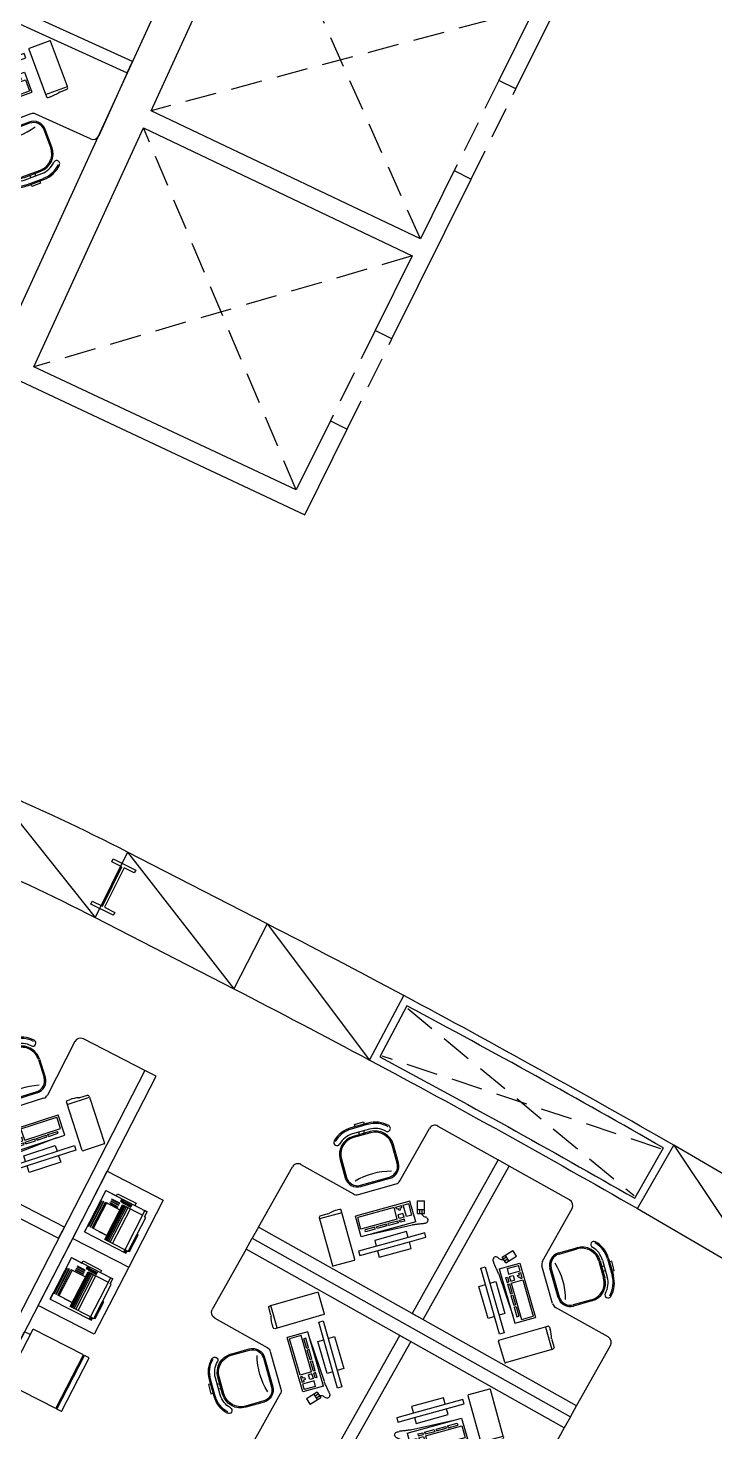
# Model space of a CAD drawing. Header units: millimetres. Extents: x 0 to 86.4, y -30.6 to 19.1.
# Drawn here: x 49.84 to 55.3, y -5.62 to 5.54 of the extents above; entities that cross this region are included whole.
import ezdxf

# ---------------------------------------------------------------- set-up
doc = ezdxf.new("R2010")
doc.units = ezdxf.units.MM
doc.linetypes.add('HIDDEN', pattern=[0.375, 0.25, -0.125])
for name, color, linetype in [('AR-ARMÁRIOS', 2, 'Continuous'), ('AR-EST', 4, 'Continuous'), ('AR-MOB', 2, 'Continuous'), ('AR-PAR-ALV', 5, 'Continuous'), ('AR-PRJ', 1, 'HIDDEN')]:
    doc.layers.add(name, color=color, linetype=linetype)

# ---------------------------------------------------------------- blocks, each defined once
blk = doc.blocks.new('estacao de trabalho 290 x 150')
at = {"color": 1}
for p, q in [((-0.6, 1.5), (-0.05, 1.5)), ((0.6, 1.5), (0.05, 1.5)), ((-0.65, 0.971), (-0.65, 1.45)), ((0.65, 0.971), (0.65, 1.45)), ((-1.091, 1.24), (-1.19, 1.141)), ((1.091, 1.24), (1.19, 1.141)), ((-1.041, 1.19), (-1.14, 1.091)), ((-1.11, 1.136), (-1.124, 1.15)), ((-1.081, 1.164), (-1.095, 1.178)), ((-0.737, 1.084), (-0.843, 1.19)), ((0.737, 1.084), (0.843, 1.19)), ((1.041, 1.19), (1.14, 1.091)), ((1.081, 1.164), (1.095, 1.178)), ((1.11, 1.136), (1.124, 1.15)), ((-1.14, 0.893), (-1.034, 0.787)), ((-0.907, 0.787), (-0.737, 0.957)), ((-0.885, 0.715), (-0.665, 0.935)), ((0.885, 0.715), (0.665, 0.935)), ((0.907, 0.787), (0.737, 0.957)), ((1.14, 0.893), (1.034, 0.787)), ((-0.576, 0.774), (-0.544, 0.806)), ((-0.576, 0.774), (-0.544, 0.806)), ((-0.576, 0.774), (-0.544, 0.806)), ((-0.576, 0.774), (-0.544, 0.806)), ((-0.533, 0.795), (-0.544, 0.806)), ((-0.533, 0.795), (-0.544, 0.806)), ((-0.533, 0.795), (-0.544, 0.806)), ((-0.533, 0.795), (-0.544, 0.806)), ((-0.544, 0.785), (-0.533, 0.795)), ((-0.544, 0.785), (-0.533, 0.795)), ((-0.544, 0.785), (-0.533, 0.795)), ((-0.544, 0.785), (-0.533, 0.795)), ((-0.533, 0.774), (-0.544, 0.785)), ((-0.533, 0.774), (-0.544, 0.785)), ((-0.533, 0.774), (-0.544, 0.785)), ((-0.533, 0.774), (-0.544, 0.785)), ((-0.533, 0.816), (-0.501, 0.848)), ((-0.533, 0.816), (-0.501, 0.848)), ((-0.533, 0.816), (-0.501, 0.848)), ((-0.533, 0.816), (-0.501, 0.848)), ((-0.466, 0.749), (-0.533, 0.816)), ((-0.466, 0.749), (-0.533, 0.816)), ((-0.466, 0.749), (-0.533, 0.816)), ((-0.466, 0.749), (-0.533, 0.816)), ((-0.434, 0.781), (-0.501, 0.848)), ((-0.434, 0.781), (-0.501, 0.848)), ((-0.434, 0.781), (-0.501, 0.848)), ((-0.434, 0.781), (-0.501, 0.848)), ((0.434, 0.781), (0.501, 0.848)), ((0.434, 0.781), (0.501, 0.848)), ((0.434, 0.781), (0.501, 0.848)), ((0.434, 0.781), (0.501, 0.848)), ((0.466, 0.749), (0.533, 0.816)), ((0.466, 0.749), (0.533, 0.816)), ((0.466, 0.749), (0.533, 0.816)), ((0.466, 0.749), (0.533, 0.816)), ((0.533, 0.816), (0.501, 0.848)), ((0.533, 0.816), (0.501, 0.848)), ((0.533, 0.816), (0.501, 0.848)), ((0.533, 0.816), (0.501, 0.848)), ((0.533, 0.795), (0.544, 0.806)), ((0.533, 0.795), (0.544, 0.806)), ((0.533, 0.795), (0.544, 0.806)), ((0.533, 0.795), (0.544, 0.806)), ((0.544, 0.785), (0.533, 0.795)), ((0.544, 0.785), (0.533, 0.795)), ((0.544, 0.785), (0.533, 0.795)), ((0.544, 0.785), (0.533, 0.795)), ((0.533, 0.774), (0.544, 0.785)), ((0.533, 0.774), (0.544, 0.785)), ((0.533, 0.774), (0.544, 0.785)), ((0.533, 0.774), (0.544, 0.785)), ((0.576, 0.774), (0.544, 0.806)), ((0.576, 0.774), (0.544, 0.806)), ((0.576, 0.774), (0.544, 0.806)), ((0.576, 0.774), (0.544, 0.806)), ((-1.4, 0.7), (-0.921, 0.7)), ((-0.586, 0.764), (-0.8, 0.553)), ((-0.586, 0.764), (-0.8, 0.553)), ((-0.586, 0.764), (-0.8, 0.553)), ((-0.586, 0.764), (-0.8, 0.553)), ((-0.52, 0.696), (-0.733, 0.485)), ((-0.52, 0.696), (-0.733, 0.485)), ((-0.52, 0.696), (-0.733, 0.485)), ((-0.52, 0.696), (-0.733, 0.485)), ((-0.392, 0.714), (-0.655, 0.478)), ((-0.392, 0.714), (-0.655, 0.478)), ((-0.392, 0.714), (-0.655, 0.478)), ((-0.392, 0.714), (-0.655, 0.478)), ((-0.52, 0.696), (-0.586, 0.764)), ((-0.52, 0.696), (-0.586, 0.764)), ((-0.52, 0.696), (-0.586, 0.764)), ((-0.52, 0.696), (-0.586, 0.764)), ((-0.565, 0.764), (-0.576, 0.774)), ((-0.565, 0.764), (-0.576, 0.774)), ((-0.565, 0.764), (-0.576, 0.774)), ((-0.565, 0.764), (-0.576, 0.774)), ((-0.509, 0.685), (-0.566, 0.629)), ((-0.509, 0.685), (-0.566, 0.629)), ((-0.509, 0.685), (-0.566, 0.629)), ((-0.509, 0.685), (-0.566, 0.629)), ((-0.565, 0.764), (-0.554, 0.774)), ((-0.565, 0.764), (-0.554, 0.774)), ((-0.565, 0.764), (-0.554, 0.774)), ((-0.565, 0.764), (-0.554, 0.774)), ((-0.498, 0.675), (-0.555, 0.619)), ((-0.498, 0.675), (-0.555, 0.619)), ((-0.498, 0.675), (-0.555, 0.619)), ((-0.498, 0.675), (-0.555, 0.619)), ((-0.544, 0.763), (-0.554, 0.774)), ((-0.544, 0.763), (-0.554, 0.774)), ((-0.544, 0.763), (-0.554, 0.774)), ((-0.544, 0.763), (-0.554, 0.774)), ((-0.544, 0.763), (-0.533, 0.774)), ((-0.544, 0.763), (-0.533, 0.774)), ((-0.544, 0.763), (-0.533, 0.774)), ((-0.544, 0.763), (-0.533, 0.774)), ((-0.502, 0.756), (-0.53, 0.728)), ((-0.502, 0.756), (-0.53, 0.728)), ((-0.502, 0.756), (-0.53, 0.728)), ((-0.502, 0.756), (-0.53, 0.728)), ((-0.509, 0.707), (-0.53, 0.728)), ((-0.509, 0.707), (-0.53, 0.728)), ((-0.509, 0.707), (-0.53, 0.728)), ((-0.509, 0.707), (-0.53, 0.728)), ((-0.48, 0.735), (-0.509, 0.707)), ((-0.48, 0.735), (-0.509, 0.707)), ((-0.48, 0.735), (-0.509, 0.707)), ((-0.48, 0.735), (-0.509, 0.707)), ((-0.498, 0.675), (-0.509, 0.685)), ((-0.498, 0.675), (-0.509, 0.685)), ((-0.498, 0.675), (-0.509, 0.685)), ((-0.498, 0.675), (-0.509, 0.685)), ((-0.48, 0.735), (-0.502, 0.756)), ((-0.48, 0.735), (-0.502, 0.756)), ((-0.48, 0.735), (-0.502, 0.756)), ((-0.48, 0.735), (-0.502, 0.756)), ((-0.47, 0.724), (-0.498, 0.696)), ((-0.47, 0.724), (-0.498, 0.696)), ((-0.47, 0.724), (-0.498, 0.696)), ((-0.47, 0.724), (-0.498, 0.696)), ((-0.488, 0.685), (-0.498, 0.696)), ((-0.488, 0.685), (-0.498, 0.696)), ((-0.488, 0.685), (-0.498, 0.696)), ((-0.488, 0.685), (-0.498, 0.696)), ((-0.459, 0.713), (-0.488, 0.685)), ((-0.459, 0.713), (-0.488, 0.685)), ((-0.459, 0.713), (-0.488, 0.685)), ((-0.459, 0.713), (-0.488, 0.685)), ((-0.459, 0.713), (-0.47, 0.724)), ((-0.459, 0.713), (-0.47, 0.724)), ((-0.459, 0.713), (-0.47, 0.724)), ((-0.459, 0.713), (-0.47, 0.724)), ((-0.434, 0.781), (-0.466, 0.749)), ((-0.434, 0.781), (-0.466, 0.749)), ((-0.434, 0.781), (-0.466, 0.749)), ((-0.434, 0.781), (-0.466, 0.749)), ((0.392, 0.714), (0.655, 0.478)), ((0.392, 0.714), (0.655, 0.478)), ((0.392, 0.714), (0.655, 0.478)), ((0.392, 0.714), (0.655, 0.478)), ((0.434, 0.781), (0.466, 0.749)), ((0.434, 0.781), (0.466, 0.749)), ((0.434, 0.781), (0.466, 0.749)), ((0.434, 0.781), (0.466, 0.749)), ((0.459, 0.713), (0.47, 0.724)), ((0.459, 0.713), (0.47, 0.724)), ((0.459, 0.713), (0.47, 0.724)), ((0.459, 0.713), (0.47, 0.724)), ((0.459, 0.713), (0.488, 0.685)), ((0.459, 0.713), (0.488, 0.685)), ((0.459, 0.713), (0.488, 0.685)), ((0.459, 0.713), (0.488, 0.685)), ((0.47, 0.724), (0.498, 0.696)), ((0.47, 0.724), (0.498, 0.696)), ((0.47, 0.724), (0.498, 0.696)), ((0.47, 0.724), (0.498, 0.696)), ((0.48, 0.735), (0.502, 0.756)), ((0.48, 0.735), (0.502, 0.756)), ((0.48, 0.735), (0.502, 0.756)), ((0.48, 0.735), (0.502, 0.756)), ((0.48, 0.735), (0.509, 0.707)), ((0.48, 0.735), (0.509, 0.707)), ((0.48, 0.735), (0.509, 0.707)), ((0.48, 0.735), (0.509, 0.707)), ((0.488, 0.685), (0.498, 0.696)), ((0.488, 0.685), (0.498, 0.696)), ((0.488, 0.685), (0.498, 0.696)), ((0.488, 0.685), (0.498, 0.696)), ((0.498, 0.675), (0.509, 0.685)), ((0.498, 0.675), (0.509, 0.685)), ((0.498, 0.675), (0.509, 0.685)), ((0.498, 0.675), (0.509, 0.685)), ((0.498, 0.675), (0.555, 0.619)), ((0.498, 0.675), (0.555, 0.619)), ((0.498, 0.675), (0.555, 0.619)), ((0.498, 0.675), (0.555, 0.619)), ((0.502, 0.756), (0.53, 0.728)), ((0.502, 0.756), (0.53, 0.728)), ((0.502, 0.756), (0.53, 0.728)), ((0.502, 0.756), (0.53, 0.728)), ((0.509, 0.707), (0.53, 0.728)), ((0.509, 0.707), (0.53, 0.728)), ((0.509, 0.707), (0.53, 0.728)), ((0.509, 0.707), (0.53, 0.728)), ((0.509, 0.685), (0.566, 0.629)), ((0.509, 0.685), (0.566, 0.629)), ((0.509, 0.685), (0.566, 0.629)), ((0.509, 0.685), (0.566, 0.629)), ((0.52, 0.696), (0.586, 0.764)), ((0.52, 0.696), (0.586, 0.764)), ((0.52, 0.696), (0.586, 0.764)), ((0.52, 0.696), (0.586, 0.764)), ((0.52, 0.696), (0.733, 0.485)), ((0.52, 0.696), (0.733, 0.485)), ((0.52, 0.696), (0.733, 0.485)), ((0.52, 0.696), (0.733, 0.485)), ((0.544, 0.763), (0.533, 0.774)), ((0.544, 0.763), (0.533, 0.774)), ((0.544, 0.763), (0.533, 0.774)), ((0.544, 0.763), (0.533, 0.774)), ((0.544, 0.763), (0.554, 0.774)), ((0.544, 0.763), (0.554, 0.774)), ((0.544, 0.763), (0.554, 0.774)), ((0.544, 0.763), (0.554, 0.774)), ((0.565, 0.764), (0.554, 0.774)), ((0.565, 0.764), (0.554, 0.774)), ((0.565, 0.764), (0.554, 0.774)), ((0.565, 0.764), (0.554, 0.774)), ((0.565, 0.764), (0.576, 0.774)), ((0.565, 0.764), (0.576, 0.774)), ((0.565, 0.764), (0.576, 0.774)), ((0.565, 0.764), (0.576, 0.774)), ((0.586, 0.764), (0.8, 0.553)), ((0.586, 0.764), (0.8, 0.553)), ((0.586, 0.764), (0.8, 0.553)), ((0.586, 0.764), (0.8, 0.553)), ((1.4, 0.7), (0.921, 0.7)), ((-1.45, 0.1), (-1.45, 0.65)), ((-0.576, 0.619), (-0.633, 0.562)), ((-0.576, 0.619), (-0.633, 0.562)), ((-0.576, 0.619), (-0.633, 0.562)), ((-0.576, 0.619), (-0.633, 0.562)), ((-0.623, 0.552), (-0.633, 0.562)), ((-0.623, 0.552), (-0.633, 0.562)), ((-0.623, 0.552), (-0.633, 0.562)), ((-0.623, 0.552), (-0.633, 0.562)), ((-0.566, 0.608), (-0.623, 0.552)), ((-0.566, 0.608), (-0.623, 0.552)), ((-0.566, 0.608), (-0.623, 0.552)), ((-0.566, 0.608), (-0.623, 0.552)), ((-0.406, 0.646), (-0.593, 0.46)), ((-0.566, 0.608), (-0.576, 0.619)), ((-0.566, 0.608), (-0.576, 0.619)), ((-0.566, 0.608), (-0.576, 0.619)), ((-0.566, 0.608), (-0.576, 0.619)), ((-0.555, 0.619), (-0.566, 0.629)), ((-0.555, 0.619), (-0.566, 0.629)), ((-0.555, 0.619), (-0.566, 0.629)), ((-0.555, 0.619), (-0.566, 0.629)), ((-0.372, 0.612), (-0.406, 0.646)), ((-0.309, 0.547), (-0.347, 0.586)), ((0.309, 0.547), (0.347, 0.586)), ((0.372, 0.612), (0.406, 0.646)), ((0.406, 0.646), (0.593, 0.46)), ((0.555, 0.619), (0.566, 0.629)), ((0.555, 0.619), (0.566, 0.629)), ((0.555, 0.619), (0.566, 0.629)), ((0.555, 0.619), (0.566, 0.629)), ((0.566, 0.608), (0.576, 0.619)), ((0.566, 0.608), (0.576, 0.619)), ((0.566, 0.608), (0.576, 0.619)), ((0.566, 0.608), (0.576, 0.619)), ((0.566, 0.608), (0.623, 0.552)), ((0.566, 0.608), (0.623, 0.552)), ((0.566, 0.608), (0.623, 0.552)), ((0.566, 0.608), (0.623, 0.552)), ((0.576, 0.619), (0.633, 0.562)), ((0.576, 0.619), (0.633, 0.562)), ((0.576, 0.619), (0.633, 0.562)), ((0.576, 0.619), (0.633, 0.562)), ((0.623, 0.552), (0.633, 0.562)), ((0.623, 0.552), (0.633, 0.562)), ((0.623, 0.552), (0.633, 0.562)), ((0.623, 0.552), (0.633, 0.562)), ((1.45, 0.1), (1.45, 0.65)), ((-0.733, 0.485), (-0.8, 0.553)), ((-0.733, 0.485), (-0.8, 0.553)), ((-0.733, 0.485), (-0.8, 0.553)), ((-0.733, 0.485), (-0.8, 0.553)), ((-0.644, 0.552), (-0.701, 0.496)), ((-0.644, 0.552), (-0.701, 0.496)), ((-0.644, 0.552), (-0.701, 0.496)), ((-0.644, 0.552), (-0.701, 0.496)), ((-0.69, 0.485), (-0.701, 0.496)), ((-0.69, 0.485), (-0.701, 0.496)), ((-0.69, 0.485), (-0.701, 0.496)), ((-0.69, 0.485), (-0.701, 0.496)), ((-0.633, 0.541), (-0.69, 0.485)), ((-0.633, 0.541), (-0.69, 0.485)), ((-0.633, 0.541), (-0.69, 0.485)), ((-0.633, 0.541), (-0.69, 0.485)), ((-0.633, 0.541), (-0.644, 0.552)), ((-0.633, 0.541), (-0.644, 0.552)), ((-0.633, 0.541), (-0.644, 0.552)), ((-0.633, 0.541), (-0.644, 0.552)), ((-0.593, 0.46), (-0.56, 0.426)), ((-0.496, 0.362), (-0.309, 0.547)), ((0.496, 0.362), (0.309, 0.547)), ((0.593, 0.46), (0.56, 0.426)), ((0.633, 0.541), (0.644, 0.552)), ((0.633, 0.541), (0.644, 0.552)), ((0.633, 0.541), (0.644, 0.552)), ((0.633, 0.541), (0.644, 0.552)), ((0.633, 0.541), (0.69, 0.485)), ((0.633, 0.541), (0.69, 0.485)), ((0.633, 0.541), (0.69, 0.485)), ((0.633, 0.541), (0.69, 0.485)), ((0.644, 0.552), (0.701, 0.496)), ((0.644, 0.552), (0.701, 0.496)), ((0.644, 0.552), (0.701, 0.496)), ((0.644, 0.552), (0.701, 0.496)), ((0.69, 0.485), (0.701, 0.496)), ((0.69, 0.485), (0.701, 0.496)), ((0.69, 0.485), (0.701, 0.496)), ((0.69, 0.485), (0.701, 0.496)), ((0.733, 0.485), (0.8, 0.553)), ((0.733, 0.485), (0.8, 0.553)), ((0.733, 0.485), (0.8, 0.553)), ((0.733, 0.485), (0.8, 0.553)), ((-0.534, 0.4), (-0.496, 0.362)), ((0.534, 0.4), (0.496, 0.362))]:
    blk.add_line(p, q, dxfattribs=at)
at = {"color": 2}
for p, q in [((0.05, 1.5), (-0.05, 1.5)), ((-0.05, 1.5), (-0.05, 0.1)), ((0.05, 0.1), (0.05, 1.5)), ((-1.098, 1.247), (-1.197, 1.148)), ((-1.184, 1.186), (-1.131, 1.239)), ((-1.131, 1.239), (-1.118, 1.226)), ((1.098, 1.247), (1.197, 1.148)), ((1.131, 1.239), (1.118, 1.226)), ((1.184, 1.186), (1.131, 1.239)), ((-1.171, 1.173), (-1.184, 1.186)), ((-1.062, 1.211), (-1.161, 1.112)), ((-1.048, 1.197), (-1.147, 1.098)), ((-0.73, 1.091), (-0.836, 1.197)), ((0.73, 1.091), (0.836, 1.197)), ((1.048, 1.197), (1.147, 1.098)), ((1.062, 1.211), (1.161, 1.112)), ((1.171, 1.173), (1.184, 1.186)), ((-0.9, 0.78), (-0.73, 0.95)), ((-0.45, 0.903), (-0.402, 0.929)), ((-0.45, 0.903), (-0.402, 0.929)), ((-0.45, 0.903), (-0.402, 0.929)), ((-0.45, 0.903), (-0.402, 0.929)), ((-0.402, 0.815), (-0.45, 0.903)), ((-0.402, 0.815), (-0.45, 0.903)), ((-0.402, 0.815), (-0.45, 0.903)), ((-0.402, 0.815), (-0.45, 0.903)), ((-0.354, 0.841), (-0.402, 0.929)), ((-0.354, 0.841), (-0.402, 0.929)), ((-0.354, 0.841), (-0.402, 0.929)), ((-0.354, 0.841), (-0.402, 0.929)), ((0.354, 0.841), (0.402, 0.929)), ((0.354, 0.841), (0.402, 0.929)), ((0.354, 0.841), (0.402, 0.929)), ((0.354, 0.841), (0.402, 0.929)), ((0.45, 0.903), (0.402, 0.929)), ((0.45, 0.903), (0.402, 0.929)), ((0.45, 0.903), (0.402, 0.929)), ((0.45, 0.903), (0.402, 0.929)), ((0.402, 0.815), (0.45, 0.903)), ((0.402, 0.815), (0.45, 0.903)), ((0.402, 0.815), (0.45, 0.903)), ((0.402, 0.815), (0.45, 0.903)), ((0.9, 0.78), (0.73, 0.95)), ((-1.147, 0.886), (-1.041, 0.78)), ((-0.501, 0.869), (-0.821, 0.553)), ((-0.501, 0.869), (-0.821, 0.553)), ((-0.501, 0.869), (-0.821, 0.553)), ((-0.501, 0.869), (-0.821, 0.553)), ((-0.381, 0.748), (-0.501, 0.869)), ((-0.381, 0.748), (-0.501, 0.869)), ((-0.381, 0.748), (-0.501, 0.869)), ((-0.381, 0.748), (-0.501, 0.869)), ((-0.416, 0.841), (-0.368, 0.868)), ((-0.416, 0.841), (-0.368, 0.868)), ((-0.416, 0.841), (-0.368, 0.868)), ((-0.416, 0.841), (-0.368, 0.868)), ((-0.402, 0.815), (-0.354, 0.841)), ((-0.402, 0.815), (-0.354, 0.841)), ((-0.402, 0.815), (-0.354, 0.841)), ((-0.402, 0.815), (-0.354, 0.841)), ((-0.386, 0.824), (-0.401, 0.85)), ((-0.386, 0.824), (-0.401, 0.85)), ((-0.386, 0.824), (-0.401, 0.85)), ((-0.386, 0.824), (-0.401, 0.85)), ((-0.37, 0.833), (-0.384, 0.859)), ((-0.37, 0.833), (-0.384, 0.859)), ((-0.37, 0.833), (-0.384, 0.859)), ((-0.37, 0.833), (-0.384, 0.859)), ((0.402, 0.815), (0.354, 0.841)), ((0.402, 0.815), (0.354, 0.841)), ((0.402, 0.815), (0.354, 0.841)), ((0.402, 0.815), (0.354, 0.841)), ((0.416, 0.841), (0.368, 0.868)), ((0.416, 0.841), (0.368, 0.868)), ((0.416, 0.841), (0.368, 0.868)), ((0.416, 0.841), (0.368, 0.868)), ((0.37, 0.833), (0.384, 0.859)), ((0.37, 0.833), (0.384, 0.859)), ((0.37, 0.833), (0.384, 0.859)), ((0.37, 0.833), (0.384, 0.859)), ((0.381, 0.748), (0.501, 0.869)), ((0.381, 0.748), (0.501, 0.869)), ((0.381, 0.748), (0.501, 0.869)), ((0.381, 0.748), (0.501, 0.869)), ((0.386, 0.824), (0.401, 0.85)), ((0.386, 0.824), (0.401, 0.85)), ((0.386, 0.824), (0.401, 0.85)), ((0.386, 0.824), (0.401, 0.85)), ((0.501, 0.869), (0.821, 0.553)), ((0.501, 0.869), (0.821, 0.553)), ((0.501, 0.869), (0.821, 0.553)), ((0.501, 0.869), (0.821, 0.553)), ((1.147, 0.886), (1.041, 0.78)), ((-0.381, 0.748), (-0.701, 0.432)), ((-0.381, 0.748), (-0.701, 0.432)), ((-0.381, 0.748), (-0.701, 0.432)), ((-0.381, 0.748), (-0.701, 0.432)), ((-0.275, 0.708), (-0.372, 0.612)), ((-0.347, 0.586), (-0.25, 0.682)), ((-0.25, 0.682), (-0.275, 0.708)), ((0.25, 0.682), (0.275, 0.708)), ((0.347, 0.586), (0.25, 0.682)), ((0.275, 0.708), (0.372, 0.612)), ((0.381, 0.748), (0.701, 0.432)), ((0.381, 0.748), (0.701, 0.432)), ((0.381, 0.748), (0.701, 0.432)), ((0.381, 0.748), (0.701, 0.432)), ((-0.372, 0.612), (-0.663, 0.324)), ((-0.637, 0.298), (-0.347, 0.586)), ((0.637, 0.298), (0.347, 0.586)), ((0.372, 0.612), (0.663, 0.324)), ((-1.021, 0.462), (-1.067, 0.416)), ((-0.928, 0.525), (-1.06, 0.395)), ((-0.956, 0.54), (-0.969, 0.527)), ((-0.657, 0.252), (-0.942, 0.54)), ((-0.701, 0.432), (-0.821, 0.553)), ((-0.701, 0.432), (-0.821, 0.553)), ((-0.701, 0.432), (-0.821, 0.553)), ((-0.701, 0.432), (-0.821, 0.553)), ((0.657, 0.252), (0.942, 0.54)), ((0.701, 0.432), (0.821, 0.553)), ((0.701, 0.432), (0.821, 0.553)), ((0.701, 0.432), (0.821, 0.553)), ((0.701, 0.432), (0.821, 0.553)), ((0.928, 0.525), (1.06, 0.395)), ((0.956, 0.54), (0.969, 0.527)), ((1.021, 0.462), (1.067, 0.416)), ((-1.06, 0.395), (-0.789, 0.122)), ((1.06, 0.395), (0.789, 0.122)), ((-0.782, 0.122), (-0.657, 0.245)), ((-0.663, 0.324), (-0.637, 0.298)), ((0.663, 0.324), (0.637, 0.298)), ((0.782, 0.122), (0.657, 0.245)), ((1.45, 0.1), (-1.45, 0.1)), ((-1.45, 0.1), (-1.45, 0)), ((-1.45, 0), (1.45, 0)), ((1.45, 0), (1.45, 0.1))]:
    blk.add_line(p, q, dxfattribs=at)
blk.add_line((-0.05, 0.1), (0.05, 0.1))
at = {"color": 1}
for centre, radius, start, end in [((-0.6, 1.45), 0.05, 90, 180), ((0.6, 1.45), 0.05, 0, 90), ((-0.942, 1.091), 0.21, 90, 135), ((-0.942, 1.091), 0.14, 45, 135), ((0.942, 1.091), 0.14, 45, 135), ((0.942, 1.091), 0.21, 45, 90), ((-1.041, 0.992), 0.21, 135, 180), ((1.041, 0.992), 0.21, 360, 45), ((-1.041, 0.992), 0.14, 135, 225), ((-0.48, 0.52), 0.553, 118.6911, 150.2491), ((-0.801, 1.02), 0.09, 315, 45), ((0.801, 1.02), 0.09, 135, 225), ((0.48, 0.52), 0.553, 29.7509, 61.3089), ((1.041, 0.992), 0.14, 315, 45), ((-0.7, 0.971), 0.05, 315, 0), ((0.7, 0.971), 0.05, 180, 225), ((-0.97, 0.851), 0.09, 225, 315), ((-0.338, 0.873), 0.0556, 229.5032, 243.8084), ((-0.338, 0.873), 0.0556, 229.5032, 243.8084), ((-0.338, 0.873), 0.0556, 229.5032, 243.8084), ((-0.338, 0.873), 0.0556, 229.5032, 243.8084), ((-0.342, 0.864), 0.046, 243.8084, 266.6911), ((-0.342, 0.864), 0.046, 243.8084, 266.6911), ((-0.342, 0.864), 0.046, 243.8084, 266.6911), ((-0.342, 0.864), 0.046, 243.8084, 266.6911), ((-0.343, 0.849), 0.0308, 266.6911, 293.1156), ((-0.343, 0.849), 0.0308, 266.6911, 293.1156), ((-0.343, 0.849), 0.0308, 266.6911, 293.1156), ((-0.343, 0.849), 0.0308, 266.6911, 293.1156), ((-0.323, 0.802), 0.0201, 80.2869, 113.1156), ((-0.323, 0.802), 0.0201, 80.2869, 113.1156), ((-0.323, 0.802), 0.0201, 80.2869, 113.1156), ((-0.323, 0.802), 0.0201, 80.2869, 113.1156), ((-0.324, 0.794), 0.0277, 47.5611, 80.2869), ((-0.324, 0.794), 0.0277, 47.5611, 80.2869), ((-0.324, 0.794), 0.0277, 47.5611, 80.2869), ((-0.324, 0.794), 0.0277, 47.5611, 80.2869), ((-0.322, 0.795), 0.0218, 307.2589, 341.2358), ((-0.322, 0.795), 0.0218, 307.2589, 341.2358), ((-0.322, 0.795), 0.0218, 307.2589, 341.2358), ((-0.322, 0.795), 0.0218, 307.2589, 341.2358), ((-0.319, 0.8), 0.0197, 8.502, 47.5611), ((-0.319, 0.8), 0.0197, 8.502, 47.5611), ((-0.319, 0.8), 0.0197, 8.502, 47.5611), ((-0.319, 0.8), 0.0197, 8.502, 47.5611), ((-0.333, 0.798), 0.0335, 341.2358, 8.502), ((-0.333, 0.798), 0.0335, 341.2358, 8.502), ((-0.333, 0.798), 0.0335, 341.2358, 8.502), ((-0.333, 0.798), 0.0335, 341.2358, 8.502), ((0.319, 0.8), 0.0197, 132.4389, 171.498), ((0.319, 0.8), 0.0197, 132.4389, 171.498), ((0.319, 0.8), 0.0197, 132.4389, 171.498), ((0.319, 0.8), 0.0197, 132.4389, 171.498), ((0.333, 0.798), 0.0335, 171.498, 198.7642), ((0.333, 0.798), 0.0335, 171.498, 198.7642), ((0.333, 0.798), 0.0335, 171.498, 198.7642), ((0.333, 0.798), 0.0335, 171.498, 198.7642), ((0.322, 0.795), 0.0218, 198.7642, 232.7411), ((0.322, 0.795), 0.0218, 198.7642, 232.7411), ((0.322, 0.795), 0.0218, 198.7642, 232.7411), ((0.322, 0.795), 0.0218, 198.7642, 232.7411), ((0.324, 0.794), 0.0277, 99.7131, 132.4389), ((0.324, 0.794), 0.0277, 99.7131, 132.4389), ((0.324, 0.794), 0.0277, 99.7131, 132.4389), ((0.324, 0.794), 0.0277, 99.7131, 132.4389), ((0.323, 0.802), 0.0201, 66.8844, 99.7131), ((0.323, 0.802), 0.0201, 66.8844, 99.7131), ((0.323, 0.802), 0.0201, 66.8844, 99.7131), ((0.323, 0.802), 0.0201, 66.8844, 99.7131), ((0.343, 0.849), 0.0308, 246.8844, 273.3089), ((0.343, 0.849), 0.0308, 246.8844, 273.3089), ((0.343, 0.849), 0.0308, 246.8844, 273.3089), ((0.343, 0.849), 0.0308, 246.8844, 273.3089), ((0.342, 0.864), 0.046, 273.3089, 296.1916), ((0.342, 0.864), 0.046, 273.3089, 296.1916), ((0.342, 0.864), 0.046, 273.3089, 296.1916), ((0.342, 0.864), 0.046, 273.3089, 296.1916), ((0.338, 0.873), 0.0556, 296.1916, 310.4968), ((0.338, 0.873), 0.0556, 296.1916, 310.4968), ((0.338, 0.873), 0.0556, 296.1916, 310.4968), ((0.338, 0.873), 0.0556, 296.1916, 310.4968), ((0.97, 0.851), 0.09, 225, 315), ((-1.4, 0.65), 0.05, 90, 180), ((-0.921, 0.75), 0.05, 270, 315), ((11.854, -15.32), 20.176, 127.2723, 127.371), ((11.854, -15.32), 20.176, 127.2723, 127.371), ((11.854, -15.32), 20.176, 127.2723, 127.371), ((11.854, -15.32), 20.176, 127.2723, 127.371), ((7.986, -10.237), 13.788, 127.1529, 127.2723), ((7.986, -10.237), 13.788, 127.1529, 127.2723), ((7.986, -10.237), 13.788, 127.1529, 127.2723), ((7.986, -10.237), 13.788, 127.1529, 127.2723), ((7.128, -9.105), 12.367, 127.0283, 127.1529), ((7.128, -9.105), 12.367, 127.0283, 127.1529), ((7.128, -9.105), 12.367, 127.0283, 127.1529), ((7.128, -9.105), 12.367, 127.0283, 127.1529), ((-2.494, 3.651), 3.61, 307.0283, 307.2589), ((-2.494, 3.651), 3.61, 307.0283, 307.2589), ((-2.494, 3.651), 3.61, 307.0283, 307.2589), ((-2.494, 3.651), 3.61, 307.0283, 307.2589), ((2.494, 3.651), 3.61, 232.7411, 232.9717), ((2.494, 3.651), 3.61, 232.7411, 232.9717), ((2.494, 3.651), 3.61, 232.7411, 232.9717), ((2.494, 3.651), 3.61, 232.7411, 232.9717), ((-7.128, -9.105), 12.367, 52.8471, 52.9717), ((-7.128, -9.105), 12.367, 52.8471, 52.9717), ((-7.128, -9.105), 12.367, 52.8471, 52.9717), ((-7.128, -9.105), 12.367, 52.8471, 52.9717), ((-7.986, -10.237), 13.788, 52.7277, 52.8471), ((-7.986, -10.237), 13.788, 52.7277, 52.8471), ((-7.986, -10.237), 13.788, 52.7277, 52.8471), ((-7.986, -10.237), 13.788, 52.7277, 52.8471), ((-11.854, -15.32), 20.176, 52.629, 52.7277), ((-11.854, -15.32), 20.176, 52.629, 52.7277), ((-11.854, -15.32), 20.176, 52.629, 52.7277), ((-11.854, -15.32), 20.176, 52.629, 52.7277), ((0.921, 0.75), 0.05, 225, 270), ((1.4, 0.65), 0.05, 0, 90)]:
    blk.add_arc(centre, radius, start, end, dxfattribs=at)
at = {"color": 2}
for centre, radius, start, end in [((-0.942, 1.091), 0.22, 90, 135), ((-0.942, 1.091), 0.17, 90, 135), ((-0.942, 1.091), 0.15, 45, 135), ((-0.942, 1.286), 0.025, 270, 90), ((0.942, 1.091), 0.15, 45, 135), ((0.942, 1.286), 0.025, 90, 270), ((0.942, 1.091), 0.22, 45, 90), ((0.942, 1.091), 0.17, 45, 90), ((-1.041, 0.992), 0.22, 135, 180), ((1.041, 0.992), 0.22, 360, 45), ((-1.041, 0.992), 0.17, 135, 180), ((-1.041, 0.992), 0.15, 135, 225), ((-0.801, 1.02), 0.1, 315, 45), ((0.801, 1.02), 0.1, 135, 225), ((1.041, 0.992), 0.15, 315, 45), ((1.041, 0.992), 0.17, 360, 45), ((-1.236, 0.992), 0.025, 180, 0), ((1.236, 0.992), 0.025, 180, 360), ((-0.97, 0.851), 0.1, 225, 315), ((0.97, 0.851), 0.1, 225, 315), ((-1.031, 0.473), 0.015, 314.6957, 338.8966), ((-0.829, 0.366), 0.213, 130.8577, 151.5911), ((-0.949, 0.533), 0.01, 44.6957, 134.6957), ((0.949, 0.533), 0.01, 45.3043, 135.3043), ((0.829, 0.366), 0.213, 28.4089, 49.1423), ((1.031, 0.473), 0.015, 201.1034, 225.3043), ((-1.046, 0.412), 0.0219, 170.4947, 230.4713), ((1.046, 0.412), 0.0219, 309.5287, 9.5053), ((-0.661, 0.248), 0.005, 314.6957, 44.6957), ((0.661, 0.248), 0.005, 135.3043, 225.3043), ((-0.785, 0.125), 0.005, 224.6957, 314.6957), ((0.785, 0.125), 0.005, 225.3043, 315.3043)]:
    blk.add_arc(centre, radius, start, end, dxfattribs=at)
blk = doc.blocks.new('geladeira')
at = {"color": 2}
for p, q in [((0.05, -0.24), (0.05, 0.24)), ((0.5, 0.24), (0.05, 0.24)), ((0.55, 0.24), (0.51, 0.24)), ((0.55, -0.24), (0.55, 0.24)), ((0.5, -0.24), (0.05, -0.24)), ((0.55, -0.24), (0.51, -0.24))]:
    blk.add_line(p, q, dxfattribs=at)
at = {"color": 1}
for p, q in [((0.5, -0.24), (0.5, 0.24)), ((0.51, -0.24), (0.51, 0.24)), ((0, -0.19), (0, 0.19)), ((0.05, 0.19), (0, 0.19)), ((0.05, -0.19), (0, -0.19))]:
    blk.add_line(p, q, dxfattribs=at)
blk = doc.blocks.new('impressora')
at = {"color": 1}
for p, q in [((0.39, 0.37), (0.02, 0.37)), ((0.02, 0.325), (0.02, 0.37)), ((0.02, 0.37), (0.04, 0.37)), ((0.04, 0.37), (0.04, 0)), ((0.295, 0.39), (0.13, 0.39)), ((0.13, 0.39), (0.13, 0.37)), ((0.222, 0.359), (0.152, 0.359)), ((0.152, 0.355), (0.222, 0.355)), ((0.222, 0.351), (0.152, 0.351)), ((0.222, 0.343), (0.152, 0.343)), ((0.246, 0.363), (0.222, 0.363)), ((0.222, 0.359), (0.222, 0.355)), ((0.246, 0.359), (0.222, 0.359)), ((0.246, 0.355), (0.222, 0.355)), ((0.222, 0.351), (0.222, 0.347)), ((0.246, 0.351), (0.222, 0.351)), ((0.246, 0.347), (0.222, 0.347)), ((0.246, 0.359), (0.246, 0.363)), ((0.246, 0.359), (0.246, 0.355)), ((0.246, 0.351), (0.246, 0.347)), ((0.295, 0.37), (0.295, 0.39)), ((0.39, 0.37), (0.295, 0.37)), ((0.39, 0.37), (0.39, 0)), ((0.01, 0.02), (0.01, 0.325)), ((0.01, 0.325), (0.02, 0.325)), ((0.22, 0.33), (0.04, 0.33)), ((0.15, 0.02), (0.15, 0.33)), ((0.17, 0.02), (0.17, 0.33)), ((0.185, 0.02), (0.185, 0.33)), ((0.197, 0.02), (0.197, 0.33)), ((0.206, 0.02), (0.206, 0.33)), ((0.213, 0.02), (0.213, 0.33)), ((0.218, 0.02), (0.218, 0.33)), ((0.22, 0.02), (0.22, 0.33)), ((0.22, 0.33), (0.22, 0.33)), ((0.35, 0.285), (0.22, 0.285)), ((0.246, 0.327), (0.246, 0.331)), ((0.246, 0.331), (0.316, 0.331)), ((0.316, 0.327), (0.246, 0.327)), ((0.246, 0.311), (0.246, 0.315)), ((0.316, 0.315), (0.246, 0.315)), ((0.316, 0.311), (0.246, 0.311)), ((0.246, 0.295), (0.246, 0.299)), ((0.316, 0.299), (0.246, 0.299)), ((0.316, 0.295), (0.246, 0.295)), ((0.316, 0.331), (0.316, 0.327)), ((0.316, 0.315), (0.316, 0.311)), ((0.316, 0.299), (0.316, 0.295)), ((0.35, 0.285), (0.33, 0.285)), ((0.34, 0.285), (0.34, 0.055)), ((0.35, 0.055), (0.35, 0.285)), ((0.364, 0.055), (0.364, 0.285)), ((0.368, 0.285), (0.368, 0.055)), ((0.38, 0.055), (0.38, 0.285)), ((0, 0.025), (0, 0.175)), ((0, 0.175), (0.01, 0.175)), ((0.003, 0.131), (0.006, 0.132)), ((0.01, 0.025), (0, 0.025)), ((0.003, 0.101), (0.006, 0.101)), ((0.003, 0.07), (0.006, 0.07)), ((0.003, 0.041), (0.006, 0.041)), ((0.01, 0.02), (0.01, 0.025)), ((0.02, 0.02), (0.01, 0.02)), ((0.02, 0), (0.02, 0.02)), ((0.02, 0.02), (0.02, 0.02)), ((0.02, 0.02), (0.04, 0.02)), ((0.04, 0.02), (0.22, 0.02)), ((0.04, 0), (0.04, 0.02)), ((0.291, 0.055), (0.22, 0.055)), ((0.22, 0.055), (0.35, 0.055)), ((0.368, 0.055), (0.364, 0.055)), ((0.384, 0.055), (0.38, 0.055)), ((0.39, 0), (0.39, 0.055)), ((0.39, 0), (0.02, 0)), ((0.39, 0), (0.39, 0))]:
    blk.add_line(p, q, dxfattribs=at)
for points in [[(0.152, 0.359), (0.222, 0.359), (0.152, 0.363), (0.222, 0.363)], [(0.152, 0.351), (0.222, 0.351), (0.152, 0.355), (0.222, 0.355)], [(0.152, 0.343), (0.222, 0.343), (0.152, 0.347), (0.222, 0.347)], [(0.364, 0.285), (0.364, 0.055), (0.368, 0.285), (0.368, 0.055)], [(0.38, 0.285), (0.38, 0.055), (0.384, 0.285), (0.384, 0.055)], [(0.006, 0.122), (0.003, 0.122), (0.006, 0.132), (0.003, 0.131)], [(0.006, 0.091), (0.003, 0.091), (0.006, 0.101), (0.003, 0.101)], [(0.006, 0.06), (0.003, 0.06), (0.006, 0.07), (0.003, 0.07)], [(0.006, 0.031), (0.003, 0.031), (0.006, 0.041), (0.003, 0.041)], [(0.04, 0), (0.02, 0), (0.04, 0.02), (0.02, 0.02)]]:
    blk.add_solid(points, dxfattribs=at)

msp = doc.modelspace()

# ---------------------------------------------------------------- linework, layer by layer
at = {"layer": 'AR-ARMÁRIOS'}
for points in [[(50.636, -1.012, 0.019317), (49.561, -0.509), (49.311, -1.033, -0.019344), (50.379, -1.532)], [(52.558, -2.664, -0.007669), (54.689, -3.845), (54.976, -3.341, 0.007665), (52.832, -2.152)]]:
    msp.add_lwpolyline(points, format="xyb", dxfattribs=at)
at = {"layer": 'AR-ARMÁRIOS', "color": 1}
for points in [[(49.561, -0.509), (50.379, -1.532)], [(50.636, -1.012), (51.48, -2.098)], [(51.745, -1.582), (52.558, -2.664)], [(54.976, -3.341), (55.714, -4.444)]]:
    msp.add_lwpolyline(points, dxfattribs=at)
at = {"layer": 'AR-ARMÁRIOS'}
for points in [[(51.745, -1.582), (50.636, -1.012), (50.379, -1.532), (51.48, -2.098)], [(54.689, -3.845), (55.714, -4.444), (56.011, -3.946), (54.976, -3.341)]]:
    msp.add_lwpolyline(points, dxfattribs=at)
msp.add_lwpolyline([(52.832, -2.152, 0.003834), (51.745, -1.582), (51.48, -2.098, -0.003834), (52.558, -2.664)], format="xyb", close=True, dxfattribs=at)
at = {"layer": 'AR-ARMÁRIOS', "color": 1}
msp.add_lwpolyline([(52.856, -2.233), (52.639, -2.639, -0.007291), (54.666, -3.763), (54.895, -3.363, 0.00729)], format="xyb", close=True, dxfattribs=at)
at = {"layer": 'AR-EST'}
msp.add_lwpolyline([(50.521, -1.065), (50.7, -1.154), (50.689, -1.177), (50.608, -1.137), (50.453, -1.45), (50.533, -1.49), (50.522, -1.513), (50.343, -1.424), (50.354, -1.401), (50.435, -1.441), (50.59, -1.128), (50.509, -1.088), (50.521, -1.065)], dxfattribs=at)
at = {"layer": 'AR-MOB', "color": 2, "extrusion": (2.60092e-07, 4.92864e-07, 1), "elevation": 0}
msp.add_lwpolyline([(50.199, -4.082), (50.473, -3.548), (50.918, -3.777), (50.644, -4.31)], dxfattribs=at)
msp.add_lwpolyline([(49.925, -4.615), (50.199, -4.082), (50.644, -4.31), (50.369, -4.844)], close=True, dxfattribs=at)
at = {"layer": 'AR-PAR-ALV'}
msp.add_lwpolyline([(54.698, 7.027), (55.273, 8.186), (55.139, 8.253), (54.917, 7.805, 0.006973), (52.656, 8.883), (52.864, 9.338), (52.592, 9.463), (49.557, 2.837), (52.044, 1.671), (52.381, 2.351)], format="xyb", dxfattribs=at)
for points in [[(53.232, 4.406), (52.963, 3.863), (50.824, 4.882), (51.677, 6.746), (53.873, 5.699), (53.587, 5.123)], [(53.722, 5.056), (54.343, 6.31)], [(52.247, 2.417), (51.975, 1.869), (49.891, 2.846), (50.761, 4.746), (52.896, 3.728), (52.602, 3.134)], [(52.736, 3.068), (53.367, 4.339)]]:
    msp.add_lwpolyline(points, dxfattribs=at)
at = {"layer": 'AR-PRJ', "color": 1}
for p, q in [((52.862, -2.254), (54.661, -3.742)), ((54.875, -3.369), (52.66, -2.633))]:
    msp.add_line(p, q, dxfattribs=at)
at = {"layer": 'AR-PRJ', "color": 1, "linetype": 'HIDDEN'}
for points in [[(52.963, 3.863), (51.677, 6.746)], [(53.873, 5.699), (50.824, 4.882)], [(51.975, 1.869), (50.761, 4.746)], [(52.896, 3.728), (49.891, 2.846)]]:
    msp.add_lwpolyline(points, dxfattribs=at)
for points in [[(53.722, 5.056), (53.587, 5.123), (53.232, 4.406), (53.367, 4.339)], [(52.736, 3.068), (52.602, 3.134), (52.247, 2.417), (52.381, 2.351)]]:
    msp.add_lwpolyline(points, close=True, dxfattribs=at)

# ---------------------------------------------------------------- block references
at = {"layer": 'AR-MOB', "extrusion": (2.63617e-09, 5.92908e-09, 1), "xscale": 0.9971827663858936, "yscale": 0.9971827663858936, "zscale": 0.9971827663858936, "rotation": 155.5585367752887}
msp.add_blockref('estacao de trabalho 290 x 150', (49.358, 5.871, 0), dxfattribs=at)
at = {"layer": 'AR-MOB', "extrusion": (2.54786e-07, 4.95592e-07, 1), "rotation": 62.79212557990714}
msp.add_blockref('estacao de trabalho 290 x 150', (50.199, -4.082, 0), dxfattribs=at)
at = {"layer": 'AR-MOB', "extrusion": (5.26498e-08, -2.79568e-08, 1), "rotation": 330.6778690696877}
msp.add_blockref('estacao de trabalho 290 x 150', (52.891, -4.79, 0), dxfattribs=at)
at = {"layer": 'AR-MOB', "extrusion": (-2.60092e-07, -4.92864e-07, -1), "zscale": -0.9999999999999999, "rotation": 27.20787442009535}
for p in [(-50.64, -4.208, 0), (-50.366, -4.742, 0)]:
    msp.add_blockref('impressora', p, dxfattribs=at)
at = {"layer": 'AR-MOB', "extrusion": (-5.24945e-08, 2.82332e-08, -1), "zscale": -1, "rotation": 209.3221309303126}
msp.add_blockref('estacao de trabalho 290 x 150', (-52.891, -4.79, 0), dxfattribs=at)
at = {"layer": 'AR-MOB', "extrusion": (2.58312e-07, 4.93779e-07, 1), "rotation": 332.79212557991}
msp.add_blockref('geladeira', (49.73, -4.993, 0), dxfattribs=at)

doc.saveas('drawing.dxf')
